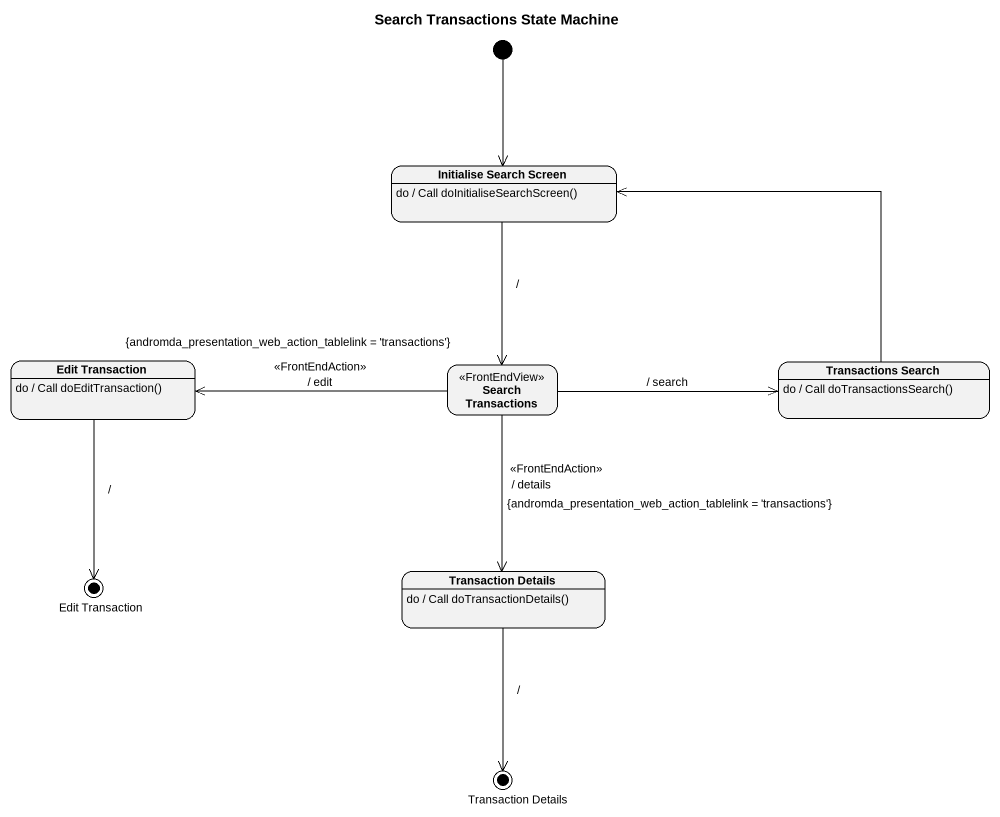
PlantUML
@startuml
title Search Transactions State Machine
hide empty description
state "Initialise Search Screen" as Initialise_Search_Screen
Initialise_Search_Screen : do / Call doInitialiseSearchScreen()
state "Edit Transaction" as Edit_Transaction
Edit_Transaction : do / Call doEditTransaction()
state "Search Transactions" as Search_Transactions <<FrontEndView>>
state "Transactions Search" as Transactions_Search
Transactions_Search : do / Call doTransactionsSearch()
state "Edit Transaction" as Edit_Transaction_2 <<end>>
state "Transaction Details" as Transaction_Details
Transaction_Details : do / Call doTransactionDetails()
state "Transaction Details" as Transaction_Details_2 <<end>>
[*] --> Initialise_Search_Screen
Initialise_Search_Screen --> Search_Transactions : /
Edit_Transaction --> Edit_Transaction_2 : /
Search_Transactions -left-> Edit_Transaction : {andromda_presentation_web_action_tablelink = 'transactions'}\n<<FrontEndAction>>\n/ edit
Search_Transactions -right-> Transactions_Search : / search
Search_Transactions --> Transaction_Details : <<FrontEndAction>>\n/ details\n{andromda_presentation_web_action_tablelink = 'transactions'}
Transactions_Search -left-> Initialise_Search_Screen
Transaction_Details --> Transaction_Details_2 : /
@enduml
